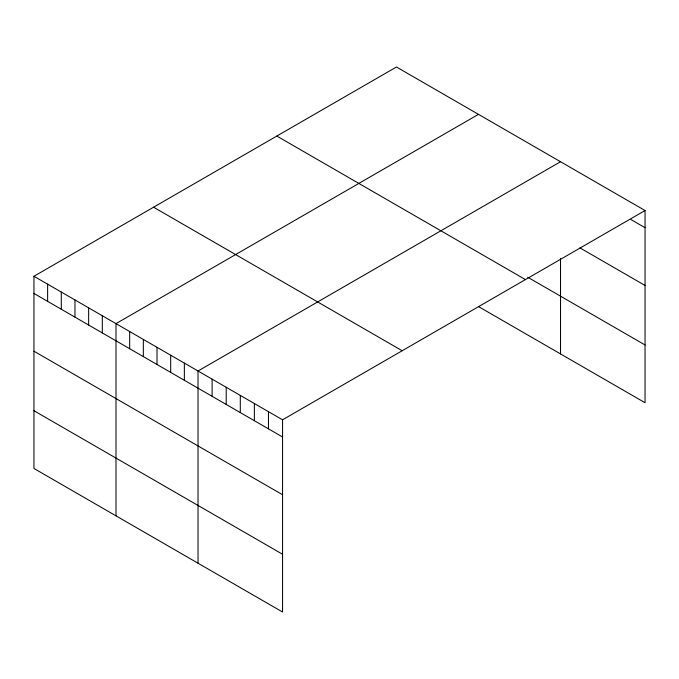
<?xml version="1.0" encoding="UTF-8"?>
<svg xmlns="http://www.w3.org/2000/svg" width="679" height="679" viewBox="0 0 679 679"><rect width="100%" height="100%" fill="white"/><g stroke="black" fill="none" stroke-linecap="round" stroke-linejoin="round"><path stroke-width="1.02" d="M645.05 210.524L282.557 419.809L282.557 612.008L33.95 468.476L33.95 276.268L396.443 66.992L645.05 210.524L645.05 402.732L478.483 306.56M478.483 114.352L115.99 323.637L115.99 515.845M560.523 161.721L198.03 371.006L198.03 563.205M630.961 219.563L645.05 227.703M579.891 247.843L645.05 285.46M527.71 277.219L645.05 344.966M276.82 136.055L525.427 279.587M153.573 207.205L402.18 350.746M33.95 276.268L282.557 419.809M33.95 293.447L282.557 436.987M33.95 351.213L282.557 494.745M33.95 410.719L282.557 554.251M560.523 258.478L560.523 353.929M268.468 411.669L268.468 428.848M254.379 403.538L254.379 420.717M240.298 395.407L240.298 412.586M226.209 387.268L226.209 404.446M212.12 379.137L212.12 396.315M184.357 363.112L184.357 380.291M170.684 355.219L170.684 372.398M157.01 347.317L157.01 364.496M143.337 339.424L143.337 356.602M129.664 331.53L129.664 348.709M102.317 315.743L102.317 332.922M88.643 307.85L88.643 325.029M74.97 299.957L74.97 317.135M61.297 292.063L61.297 309.242M47.623 284.17L47.623 301.349"/></g></svg>
